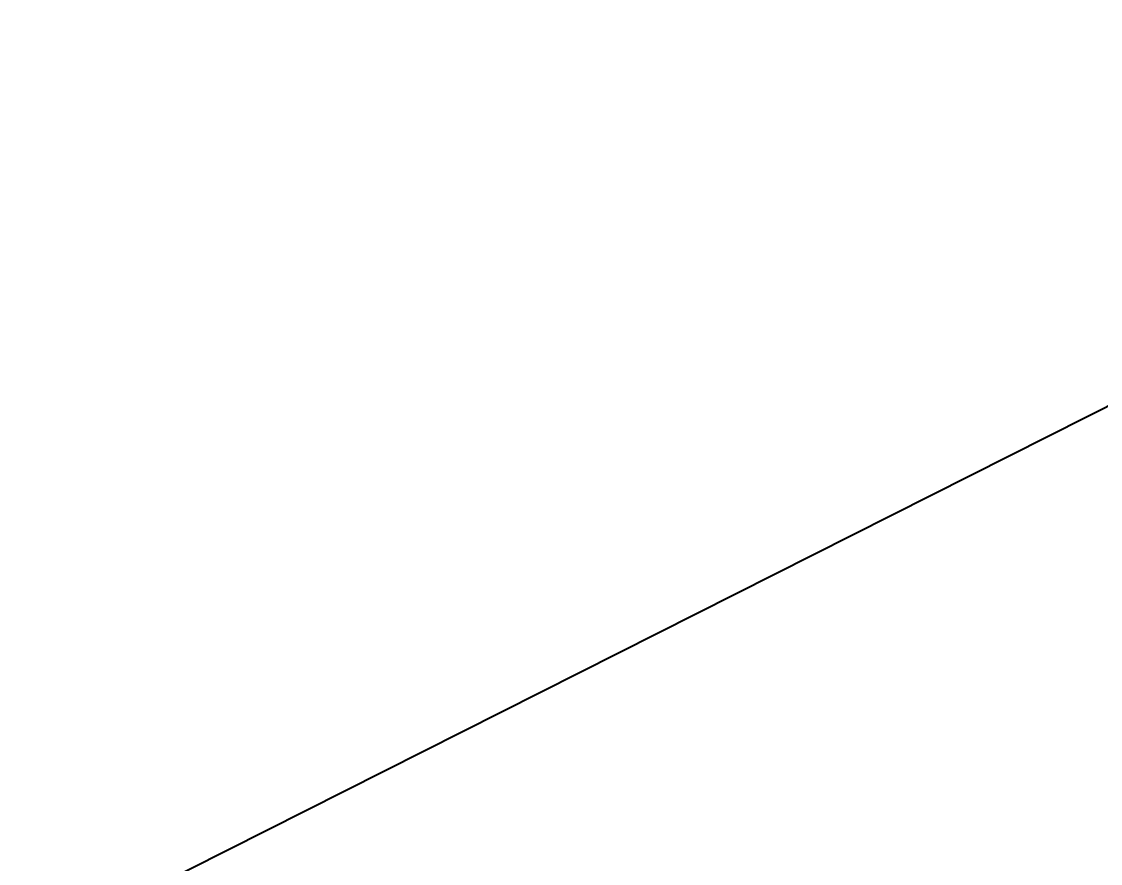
# Model space of a CAD drawing. Header units: metres. Extents: x 2682525 to 2683550, y 1250555 to 1251328.
# Drawn here: x 2683121.311 to 2683123.479, y 1250893.628 to 1250895.32 of the extents above; entities that cross this region are included whole.
import ezdxf

# ---------------------------------------------------------------- set-up
doc = ezdxf.new("R2010")
doc.units = ezdxf.units.M
doc.header["$PDMODE"] = 2
doc.header["$PDSIZE"] = -2
doc.linetypes.add('IMPORT-_25_VW-01 Strichlinie kurz _2_', pattern=[21.165312, 10.580624, -10.584688])
doc.linetypes.add('Verdeckt 0_75', pattern=[1.5, 0.75, -0.75])
for name, color, linetype, lineweight, true_color in [('2458 A U1_dwg-1', 9, 'Continuous', 18, 0x808080), ('_25_700 Aemter-Feuerpolizei-Fluchtweg', 9, 'IMPORT-_25_VW-01 Strichlinie kurz _2_', 18, 0x808080), ('_25_Keine', 9, 'Continuous', 18, 0x808080), ('A-DETL-____-MBND-1', 7, 'Continuous', 18, 0xbf6000), ('A-DETL-____-MBND-3', 7, 'Verdeckt 0_75', 25, 0xbf6000), ('Bemassung', 9, 'Continuous', 18, 0x808080)]:
    doc.layers.add(name, color=color, linetype=linetype, lineweight=lineweight, true_color=true_color)
for name, color, linetype, lineweight in [('A-____-____-DIMS', 7, 'Continuous', 9), ('A-DETL-____-MBND', 7, 'Verdeckt 0_75', 18), ('A-DETL-____-MBND-2', 7, 'Verdeckt 0_75', 25), ('Bemassung-1', 7, 'Continuous', 18), ('G-____-____-DIMS', 7, 'Continuous', 9)]:
    doc.layers.add(name, color=color, linetype=linetype, lineweight=lineweight)
doc.styles.add('Arial_3', font='arial.ttf', dxfattribs={"height": 125})
doc.styles.add('Arial_31', font='arial.ttf', dxfattribs={"width": 0.9, "height": 200})
doc.styles.add('ISOCP_2', font='isocp___.ttf', dxfattribs={"height": 125.8608217592593})
doc.dimstyles.new('2_0_mm_-_Arial', dxfattribs={"dimscale": 304.8, "dimtxt": 204.051879991394, "dimasz": 0.2460629921259842, "dimexe": 0.3280839895013123, "dimexo": 0.3280840109072179, "dimgap": 0.08202099737532807, "dimtad": 1, "dimdec": 1, "dimlfac": 0.001, "dimrnd": 0.09999999999999999, "dimzin": 0, "dimdsep": 46, "dimtxsty": 'Arial_31', "dimblk1": 'OBLIQUE', "dimblk2": 'OBLIQUE', "dimsah": 1, "dimcen": 0.09, "dimdle": 0.3280839895013123, "dimazin": 0, "dimtfac": 1, "dimtdec": 4, "dimtix": 1, "dimtmove": 0, "dimatfit": 3, "dimfxl": 1, "dimtvp": 1, "dimtfill": 1, "dimtolj": 1, "dimtzin": 0, "dimarcsym": 2})
doc.dimstyles.new('2_0_mm_-_Arial_1', dxfattribs={"dimscale": 304.8, "dimtxt": 204.051879991394, "dimasz": 0.2460629921259842, "dimexe": 0.3280839895013123, "dimexo": 0.3280840109072179, "dimgap": 0.08202099737532807, "dimtad": 1, "dimdec": 1, "dimlfac": 0.001, "dimrnd": 0.09999999999999999, "dimzin": 0, "dimdsep": 46, "dimtxsty": 'Arial_31', "dimblk1": 'OBLIQUE', "dimblk2": 'OBLIQUE', "dimsah": 1, "dimcen": 0.09, "dimdle": 0.3280839895013123, "dimazin": 0, "dimtfac": 1, "dimtdec": 4, "dimtix": 1, "dimtmove": 2, "dimatfit": 3, "dimfxl": 1, "dimtvp": 1, "dimtfill": 1, "dimtolj": 1, "dimtzin": 0, "dimarcsym": 2})

# ---------------------------------------------------------------- blocks, each defined once
blk = doc.blocks.new('2458 A U1_dwg_VW_SLASH-9045067-U01 Bodenplatte')
at = {"layer": 'Bemassung'}
for p, q in [((-39649.51361505473, -21641.89040899321), (-39761.76681656811, -21754.14361050658)), ((-39605.64021581144, -21698.0170097499), (-39817.88142674892, -21698.0170097499))]:
    blk.add_line(p, q, dxfattribs=at)
blk = doc.blocks.new('2458 A U1_dwg_VW_SLASH-9045456-U01 Bodenplatte')
at = {"layer": 'Bemassung'}
for p, q in [((-39761.76681656811, -21754.14361052558), (-39649.51361505473, -21641.89040901222)), ((-39805.6402158114, -21698.01700976889), (-39593.39900487392, -21698.01700976889))]:
    blk.add_line(p, q, dxfattribs=at)
blk = doc.blocks.new('2458 A U1_dwg-9041719-U01 Bodenplatte')
at = {"layer": '_25_700 Aemter-Feuerpolizei-Fluchtweg', "flags": 128}
blk.add_lwpolyline([(-21528.54717025748, -24641.36052468955), (-25930.9158571976, -24641.36052468955), (-40043.68135929359, -21247.76708494489)], dxfattribs=at)
at = {"layer": '_25_Keine'}
blk.add_line((-39480.64021581142, -21122.77969215171), (-39480.64021581142, -20107.67519800756), dxfattribs=at)
at = {"layer": '_25_Keine', "flags": 128}
for points in [[(-39930.64021581141, -21247.76708494488), (-39930.64021581141, -25107.6751980075), (-42540.64021581139, -25107.6751980075), (-42540.64021581139, -21247.76708494488)], [(-36870.64021581139, -21247.76708494488), (-36870.64021581139, -25107.67519800756), (-39480.64021581142, -25107.67519800756), (-39480.64021581142, -21247.75447773806)]]:
    blk.add_lwpolyline(points, dxfattribs=at)
at = {"layer": 'Bemassung'}
blk.add_line((-34151.25617815425, -21698.01700976889), (-39593.39900487392, -21698.01700976889), dxfattribs=at)
at = {"layer": 'Bemassung', "flags": 128}
blk.add_lwpolyline([(-39705.64021581141, -21598.01700976892), (-39705.64021581141, -24219.67519800756)], close=True, dxfattribs=at)
for points in [[(-39817.88142674892, -21698.0170097499), (-45338.06656292168, -21698.0170097499), (-45225.82535198418, -21698.0170097499)], [(-34373.49738909172, -22198.01700973097), (-34261.25617815421, -22198.01700973097), (-39483.39900487391, -22198.01700973097), (-39371.15779393641, -22198.01700973097)], [(-36982.88142674884, -22698.01700974126), (-39368.39900487388, -22698.01700974126), (-39256.15779393637, -22698.01700974126)]]:
    blk.add_lwpolyline(points, dxfattribs=at)
for name in ['2458 A U1_dwg_VW_SLASH-9045067-U01 Bodenplatte', '2458 A U1_dwg_VW_SLASH-9045456-U01 Bodenplatte']:
    blk.add_blockref(name, (0, 0))
at = {"layer": 'Bemassung-1', "insert": (-38175.64021581136, -22590.98373377357), "char_height": 125.8608217592593, "width": 372.1887141535614, "attachment_point": 2, "line_spacing_factor": 1.478621465017729, "style": 'ISOCP_2'}
blk.add_mtext('2.61', dxfattribs=at)
blk = doc.blocks.new('PE-HD_Abzweigung - Standard-8954740-U01 Bodenplatte')
at = {"layer": 'A-DETL-____-MBND-3'}
h = blk.add_hatch(color=256, dxfattribs=at)
h.paths.add_polyline_path([(-39786.80954834988, -21109.63037847919), (-39785.09077471487, -21109.15639219821), (-39780.47594371042, -21106.84303028775)])
h.paths.add_polyline_path([(-39774.0716538111, -21103.63263313516), (-39772.23731303451, -21102.71309911989), (-39773.3045259327, -21103.1316566617)])
h.paths.add_polyline_path([(-39761.27490033193, -21094.88931258025), (-39759.44999970635, -21093.58689555423), (-39755.19554234607, -21089.5703170759)])
h.paths.add_polyline_path([(-39749.29136551439, -21083.99625966137), (-39747.60026900167, -21082.39971719246), (-39748.65633336138, -21083.2704482205)])
h.paths.add_polyline_path([(-39738.93770745243, -21071.69581793307), (-39737.49566048538, -21069.9139517524), (-39737.86990513957, -21070.06072932863)])
h.paths.add_polyline_path([(-39730.91951083311, -21058.82624217214), (-39729.82478652919, -21056.98048351495), (-39729.41939760949, -21055.41758153122)])
h.paths.add_polyline_path([(-39725.78320250487, -21046.26457269806), (-39725.11040451656, -21044.48070696697), (-39724.59461156419, -21040.45441037594)])
h.paths.add_polyline_path([(-39723.87881339255, -21034.86686652704), (-39723.738131547, -21032.96237533726), (-39723.93745354778, -21034.28296035084)])
h.paths.add_polyline_path([(-39725.33612446682, -21025.40985849868), (-39726.12364318805, -21023.46231168511), (-39726.12364318805, -21024.0694536861)])
for points in [[(-39620.38983698547, -21136.55041602853), (-39620.91951544437, -21130.33232640232), (-39622.63480265396, -21125.82790259812), (-39728.66581948265, -21019.74251484923), (-39724.72390732783, -21026.45188934477), (-39723.6737917907, -21033.26646122329), (-39620.56376337231, -21136.37648964166)], [(-39650.31464713453, -21224.63576501988), (-39642.38229292365, -21210.73063233843), (-39635.50612449217, -21196.47120776847), (-39627.38039033833, -21175.02288625804), (-39622.31094997267, -21155.74035376856), (-39621.12438301613, -21148.56816660113), (-39620.38962674134, -21140.74301737521), (-39620.56376337231, -21136.37648964166), (-39723.738131547, -21033.76869945723), (-39726.12364318805, -21047.92874122107), (-39731.71787357493, -21060.64033701007), (-39740.13958515155, -21073.53621152107), (-39750.81485219167, -21085.73753221753), (-39763.0161728881, -21096.41279925759), (-39775.91204739907, -21104.83451083424), (-39788.62364318805, -21110.4287412211), (-39800.28468600896, -21112.81425286216), (-39810.10049506435, -21111.82847708133), (-39815.62049186958, -21109.07703464982), (-39761.72999131864, -21162.91254093598), (-39747.93232449029, -21174.04889868206), (-39732.50163087022, -21184.48565189468), (-39714.43133765591, -21195.09020098265), (-39700.14942719241, -21202.69954398888), (-39683.51168272494, -21210.73063233844), (-39666.98505472721, -21217.99030462206)], [(-39840.65758285268, -21247.42955068211), (-39551.17558451663, -21247.42955068214), (-39550.49985212008, -21232.46461719502), (-39550.06578592494, -21185.26708494487), (-39550.51807729228, -21136.72476290362), (-39620.21549011037, -21136.72476290361), (-39621.25084444061, -21149.42690449723), (-39622.31094997267, -21155.74035376856), (-39626.22377973469, -21171.06396122634), (-39627.38039033833, -21175.02288625804), (-39635.50612449217, -21196.47120776847), (-39645.35168502541, -21216.33746613382), (-39650.31464713453, -21224.63576501988), (-39671.33465872596, -21216.07964870372), (-39692.0225023147, -21206.62470297745), (-39711.83933789342, -21196.47120776845), (-39716.49078099841, -21193.99293806147), (-39732.50163087022, -21184.48565189468), (-39751.90008926683, -21170.84644071914), (-39762.24632410327, -21162.49579898408), (-39787.99584527644, -21136.72476290366), (-39850.4580952863, -21136.72476290366), (-39850.41328766524, -21139.08962816815), (-39840.45043409512, -21139.08962816815), (-39840.33869597867, -21144.98696402598), (-39850.3015495488, -21144.98696402583), (-39850.2026538753, -21151.43242027891), (-39840.23811537935, -21151.54223413929), (-39840.16399429428, -21158.38144126011), (-39850.12524389601, -21158.57509609099), (-39850.04027340566, -21166.08089744394), (-39840.10055277042, -21166.04104208649), (-39840.0635007511, -21173.56996774749), (-39850.02526899671, -21173.98224308603), (-39850.00406450663, -21182.03705820807), (-39840.04052641757, -21182.29708206566), (-39840.04454781276, -21189.76466969987), (-39850.00843797508, -21190.15843340532), (-39850.02964246519, -21198.21324852687), (-39840.0673777949, -21198.43695017448), (-39840.11042966336, -21205.68561267481), (-39850.07589783747, -21206.00128640982), (-39850.13806625677, -21213.50717919184), (-39840.1766284246, -21213.67810805662), (-39840.25678727658, -21220.20886357377), (-39850.22305130568, -21220.43113784886), (-39850.32194697921, -21226.87659410401), (-39840.35909340909, -21226.87659410399), (-39840.47701654396, -21232.46461719504), (-39850.43987011408, -21232.46461719534), (-39850.56875346507, -21237.4103897288), (-39840.60589989494, -21237.4103897288), (-39840.74872484901, -21241.28166271556), (-39850.71157841916, -21241.28166271552), (-39850.86166626027, -21244.39070530375), (-39840.89881269015, -21244.39070530378), (-39841.05680617885, -21246.2814073292), (-39851.01965974895, -21246.28140732924), (-39851.11560251065, -21247.42955068214), (-39840.95899876917, -21247.42955068211)]]:
    blk.add_hatch(color=256, dxfattribs=at).paths.add_polyline_path(points)
h = blk.add_hatch(color=256, dxfattribs=at)
h.paths.add_polyline_path([(-39620.21549011037, -21136.72476290361), (-39550.51807729228, -21136.72476290362), (-39551.43500241596, -21123.10461920757), (-39625.13031032114, -21123.33111527666), (-39622.63480265396, -21125.82790259812), (-39620.69635194881, -21132.35861495466), (-39620.56376337229, -21133.56249784799)])
h.paths.add_polyline_path([(-39836.74824809511, -21136.72476290362), (-39787.99584527644, -21136.72476290366), (-39801.75693783803, -21122.95217231734), (-39851.04888842021, -21123.54386086099), (-39850.98643995777, -21124.47147971462), (-39840.95899876917, -21124.8967208018), (-39840.87172909507, -21126.70449637841), (-39850.83071034293, -21126.78471083588), (-39850.68062250186, -21129.89375342421), (-39840.7177689317, -21129.89375342421), (-39840.5793174461, -21134.14385563422), (-39850.54217101624, -21134.14385563435), (-39850.4580952863, -21136.72476290366), (-39840.39875113736, -21136.72476290362)])
at = {"layer": 'A-DETL-____-MBND-2'}
for p, q in [((-39623.72194702235, -21124.44208973847), (-39729.01379154011, -21019.15024522071)), ((-39651.28529946425, -21185.26708494487), (-39773.20796536424, -21063.34441904488)), ((-39817.40213918843, -21107.538592869), (-39766.28441540123, -21158.65631665624)), ((-39751.41304941646, -21122.76708494489), (-39851.24531146029, -21122.76708494484)), ((-39551.30529346628, -21122.76708494487), (-39627.76794773401, -21122.76708494487)), ((-39551.30529346626, -21185.26708494487), (-39851.24531146025, -21185.26708494487)), ((-39851.24531146029, -21247.76708494484), (-39551.30529346628, -21247.76708494487))]:
    blk.add_line(p, q, dxfattribs=at)
for centre, major_axis, ratio, start_param, end_param in [((-39773.20796536424, -21063.34441904488), (44.19417382415917, 44.19417382416053), 0.5066983096400428, 5.833786522604444, 8.975379176194263), ((-39773.20796536424, -21063.34441904488), (44.19417382415044, 44.19417382415943), 0.5066983096400812, 2.692193869014559, 5.833786522604327), ((-39851.24531146025, -21185.26708494487), (0, 62.50000000000251), 0.01999600119960599, 5.601762296616465, 8.743354950201699), ((-39551.30529346626, -21185.26708494487), (0, 62.49999999999969), 0.01999600119951648, 5.601762296609753, 8.743354950204031), ((-39851.24531146025, -21185.26708494487), (0, 62.49999999999969), 0.01999600119968022, 2.46016964302393, 5.601762296618281), ((-39551.30529346626, -21185.26708494487), (0, 62.50000000000251), 0.01999600119967931, 2.460169643028429, 5.601762296613737)]:
    blk.add_ellipse(centre, major_axis=major_axis, ratio=ratio, start_param=start_param, end_param=end_param, dxfattribs=at)
for points, knots in [([(-39779.43975290061, -21136.72476290365), (-39779.16863869305, -21134.69114868806), (-39778.35789148369, -21132.06092683876), (-39776.70463398889, -21129.64842609466), (-39775.55402036769, -21128.44362157498), (-39774.59741401464, -21127.6226990221), (-39773.50867613822, -21126.8835664908), (-39771.86005346082, -21126.00264355614), (-39769.50981341827, -21125.08146481877), (-39766.92166682328, -21124.36725437257), (-39764.7955002987, -21123.90427401287), (-39763.20862196349, -21123.60732436107), (-39761.59959719048, -21123.36047235965), (-39759.36547607836, -21123.09563666469), (-39756.46136353378, -21122.87313053017), (-39752.84975125845, -21122.75498329476), (-39749.20393777967, -21122.77002685489), (-39745.51120912718, -21122.90901415866), (-39741.71864595447, -21123.15604988368), (-39737.871521515, -21123.50156337739), (-39733.99897486577, -21123.94235652591), (-39730.09652555989, -21124.47116469612), (-39724.82362123782, -21125.27557467253), (-39715.50779173016, -21126.9480456786), (-39701.97516632691, -21129.99440798025), (-39685.5155825998, -21134.52057526123), (-39668.91851622522, -21139.80048334043), (-39657.8192656598, -21143.80360283185), (-39652.25595179402, -21145.89840486988)], [0, 0, 0, 0, 0.05555555555555555, 0.08333333333333333, 0.09722222222222221, 0.1111111111111111, 0.125, 0.1388888888888889, 0.1666666666666667, 0.1944444444444444, 0.2083333333333333, 0.2222222222222222, 0.2361111111111111, 0.25, 0.2777777777777778, 0.3055555555555556, 0.3333333333333333, 0.361111111111111, 0.3888888888888888, 0.4166666666666666, 0.4444444444444444, 0.4722222222222222, 0.5, 0.5555555555555556, 0.6666666666666666, 0.7777777777777778, 0.8888888888888888, 1, 1, 1, 1]), ([(-39650.31464713448, -21224.63576501986), (-39655.87796100025, -21222.54096298182), (-39666.98794946295, -21218.09491378211), (-39683.63556374233, -21210.79818502215), (-39697.42037636785, -21204.14647087033), (-39708.36449136651, -21198.47534739558), (-39716.50184315025, -21194.02387966056), (-39724.57282202268, -21189.38676233117), (-39731.20062682444, -21185.33753789939), (-39736.42919992202, -21181.97203499906), (-39740.3326543054, -21179.412983947), (-39743.53830893485, -21177.22119070825), (-39746.065743358, -21175.42569375553), (-39748.24486424282, -21173.82185535094), (-39750.72292042091, -21171.96813276474), (-39754.42691266578, -21169.16500082277), (-39758.03714232548, -21166.28432319744), (-39760.80628765993, -21163.84063500598), (-39762.04331032516, -21162.68947032261), (-39762.85759069632, -21161.91593214574), (-39765.1156347579, -21159.78297956659), (-39768.7998639112, -21156.24212659906), (-39772.01470280448, -21152.59500161051), (-39773.62643357825, -21150.326306918), (-39774.16720293399, -21149.49703551631), (-39774.9491359185, -21148.25183715509), (-39776.49230879562, -21145.55069806886), (-39778.30620249813, -21141.42292883656), (-39779.1612077495, -21138.24997356534), (-39779.43975290061, -21136.72476290365)], [0, 0, 0, 0, 0.1111111111111111, 0.2222222222222222, 0.3333333333333333, 0.3888888888888888, 0.4444444444444444, 0.5, 0.5555555555555556, 0.5833333333333334, 0.6111111111111112, 0.6388888888888888, 0.6527777777777777, 0.6666666666666666, 0.6875, 0.7083333333333333, 0.75, 0.7708333333333333, 0.7760416666666666, 0.78125, 0.7916666666666666, 0.8333333333333333, 0.875, 0.8854166666666666, 0.890625, 0.8958333333333333, 0.9166666666666666, 0.9583333333333333, 1, 1, 1, 1]), ([(-39652.25595179402, -21145.89840486988), (-39650.52712260068, -21143.22150142805), (-39647.10343649174, -21138.21159077279), (-39642.02017083225, -21131.96624209761), (-39637.15308316726, -21127.14943005373), (-39632.6195623144, -21123.94024828738), (-39628.56294023429, -21122.50620118383), (-39624.56098497569, -21123.06940445194), (-39621.28596595494, -21127.0895452269), (-39620.31349615451, -21133.08301763882), (-39620.21549011033, -21136.72476290365)], [0, 0, 0, 0, 0.1111111111111111, 0.2222222222222222, 0.3333333333333333, 0.4444444444444444, 0.5555555555555556, 0.6666666666666666, 0.8333333333333333, 1, 1, 1, 1]), ([(-39620.21549011033, -21136.72476290365), (-39620.10672790151, -21141.58042325676), (-39620.99708717872, -21150.50948143348), (-39624.11638859485, -21164.23500130199), (-39628.84589240609, -21180.39385185083), (-39635.68350817259, -21197.70507679688), (-39643.90164623197, -21214.0102453571), (-39648.1536106428, -21221.28963571757), (-39650.31464713448, -21224.63576501986)], [0, 0, 0, 0, 0.2222222222222222, 0.3333333333333333, 0.4444444444444444, 0.7222222222222222, 0.8611111111111112, 1, 1, 1, 1])]:
    blk.add_open_spline(points, degree=3, knots=knots, dxfattribs=at)
blk = doc.blocks.new('_Oblique')
at = {"color": 0, "linetype": 'ByBlock', "lineweight": -2}
blk.add_line((-0.5, -0.5), (0.5, 0.5), dxfattribs=at)
blk = doc.blocks.new('*D1807')
at = {"layer": 'A-____-____-DIMS', "color": 0, "lineweight": -2, "transparency": 16777216}
for p, q in [((2683068.897622096, 1250867.009540824), (2683135.861756529, 1250900.785341326)), ((2683053.688199543, 1250859.338114525), (2683068.897622096, 1250867.009540824)), ((2683053.688199543, 1250859.338114525), (2682986.72406511, 1250825.562314023)), ((2683113.74310552, 1250778.098576879), (2683113.932022766, 1250777.724028246)), ((2683098.698719751, 1250770.099947516), (2683098.722600213, 1250770.052601948))]:
    blk.add_line(p, q, dxfattribs=at)
at = {"layer": 'A-____-____-DIMS', "color": 0, "lineweight": -2, "transparency": 16777216, "xscale": 74.99999999999999, "yscale": 74.99999999999999, "zscale": 74.99999999999999}
for p, rotation in [((2683068.897622096, 1250867.009540824), 206.7657572042305), ((2683053.688199543, 1250859.338114525), 26.76575720423048)]:
    blk.add_blockref('_Oblique', p, dxfattribs=dict(at, rotation=rotation))
at = {"layer": 'A-____-____-DIMS', "color": 0, "transparency": 16777216, "insert": (2683004.047613651, 1250976.668747653), "char_height": 200, "width": 911.641014607705, "attachment_point": 5, "rotation": 26.76575720423047, "style": 'Arial_31', "bg_fill": 3, "box_fill_scale": 1.1, "bg_fill_color": 256, "bg_fill_true_color": 13158600, "bg_fill_transparency": 0}
blk.add_mtext('\\A1;0.0', dxfattribs=at)
at = {"layer": 'Defpoints', "color": 0, "transparency": 16777216}
for p in [(2683068.708701911, 1250867.384095282), (2683068.897622096, 1250867.009540824), (2683053.664316143, 1250859.385465919)]:
    blk.add_point(p, dxfattribs=at)
blk = doc.blocks.new('*D1808')
at = {"layer": 'A-____-____-DIMS', "color": 0, "lineweight": -2, "transparency": 16777216}
for p, q in [((2683101.306229421, 1250883.356000871), (2683168.270363854, 1250917.131801374)), ((2683068.897622741, 1250867.009539544), (2683001.933488308, 1250833.233739042)), ((2683146.196746825, 1250794.355752247), (2683146.340630091, 1250794.070488293)), ((2683113.74310552, 1250778.098576879), (2683113.932023411, 1250777.724026967))]:
    blk.add_line(p, q, dxfattribs=at)
at = {"layer": 'A-____-____-DIMS', "color": 0, "transparency": 16777216, "insert": (2682617.72699169, 1250788.948338999), "char_height": 200, "width": 911.641014607705, "attachment_point": 1, "rotation": 26.76575720423047, "line_spacing_factor": 0.9417779076525878, "style": 'Arial_31', "bg_fill": 3, "box_fill_scale": 1.1, "bg_fill_color": 256, "bg_fill_true_color": 13158600, "bg_fill_transparency": 0}
blk.add_mtext('\\A1;0.0', dxfattribs=at)
at = {"layer": 'A-____-____-DIMS', "color": 0, "lineweight": -2, "transparency": 16777216}
blk.add_line((2683068.897622741, 1250867.009539544), (2683101.306229421, 1250883.356000871), dxfattribs=at)
at = {"layer": 'Defpoints', "color": 0, "transparency": 16777216}
for p in [(2683101.162343216, 1250883.641270651), (2683101.306229421, 1250883.356000871), (2683068.708701911, 1250867.384095282)]:
    blk.add_point(p, dxfattribs=at)
at = {"layer": 'A-____-____-DIMS', "color": 0, "lineweight": -2, "transparency": 16777216, "xscale": 74.99999999999999, "yscale": 74.99999999999999, "zscale": 74.99999999999999}
for p, rotation in [((2683101.306229421, 1250883.356000871), 206.7657572042305), ((2683068.897622741, 1250867.009539544), 26.76575720423048)]:
    blk.add_blockref('_Oblique', p, dxfattribs=dict(at, rotation=rotation))
blk = doc.blocks.new('*D1809')
at = {"layer": 'A-____-____-DIMS', "color": 0, "lineweight": -2, "transparency": 16777216}
for p, q in [((2683132.910514814, 1250899.296771893), (2683199.874649247, 1250933.072572396)), ((2683101.30623005, 1250883.355999624), (2683132.910514814, 1250899.296771893)), ((2683101.30623005, 1250883.355999624), (2683034.342095617, 1250849.580199121)), ((2683177.801724807, 1250810.295150137), (2683177.944915484, 1250810.011259315)), ((2683146.196746825, 1250794.355752247), (2683146.34063072, 1250794.070487046))]:
    blk.add_line(p, q, dxfattribs=at)
at = {"layer": 'A-____-____-DIMS', "color": 0, "lineweight": -2, "transparency": 16777216, "xscale": 74.99999999999999, "yscale": 74.99999999999999, "zscale": 74.99999999999999}
for p, rotation in [((2683132.910514814, 1250899.296771893), 206.7657572042305), ((2683101.30623005, 1250883.355999624), 26.76575720423048)]:
    blk.add_blockref('_Oblique', p, dxfattribs=dict(at, rotation=rotation))
at = {"layer": 'A-____-____-DIMS', "color": 0, "transparency": 16777216, "insert": (2683059.863075263, 1251004.821305737), "char_height": 200, "width": 911.641014607705, "attachment_point": 5, "rotation": 26.76575720423047, "style": 'Arial_31', "bg_fill": 3, "box_fill_scale": 1.1, "bg_fill_color": 256, "bg_fill_true_color": 13158600, "bg_fill_transparency": 0}
blk.add_mtext('\\A1;0.0', dxfattribs=at)
at = {"layer": 'Defpoints', "color": 0, "transparency": 16777216}
for p in [(2683132.767321199, 1250899.58066854), (2683132.910514814, 1250899.296771893), (2683101.162343216, 1250883.641270651)]:
    blk.add_point(p, dxfattribs=at)

msp = doc.modelspace()

# ---------------------------------------------------------------- hatches: boundary and pattern name
at = {"layer": 'A-DETL-____-MBND-1'}
for points in [[(2683121.372654101, 1250894.450735504), (2683132.029379135, 1250899.825843974), (2683132.011424981, 1250899.861440006), (2683132.010052512, 1250899.86559194), (2683132.001019572, 1250899.881538419), (2683121.343719605, 1250894.505514843), (2683121.347288167, 1250894.499544695), (2683121.35723196, 1250894.480851696), (2683121.371493471, 1250894.453021591)], [(2683121.399684754, 1250894.39436924), (2683132.057312568, 1250899.769931526), (2683132.056642302, 1250899.77197865), (2683132.05073707, 1250899.784811297), (2683132.048444653, 1250899.788044543), (2683132.029379752, 1250899.825842751), (2683121.372654101, 1250894.450735504), (2683121.397240629, 1250894.400400146), (2683121.399578521, 1250894.394693697)]]:
    msp.add_hatch(color=256, dxfattribs=at).paths.add_polyline_path(points)
at = {"layer": 'G-____-____-DIMS'}
msp.add_hatch(color=256, dxfattribs=at).paths.add_polyline_path([(2683121.425898762, 1250894.477591386), (2683121.525898652, 1250894.362701986), (2683121.55916241, 1250894.403832641)])

# ---------------------------------------------------------------- linework, layer by layer
at = {"layer": 'A-DETL-____-MBND'}
for p, q in [((2683122.601461472, 1250895.298918556), (2683122.715306031, 1250895.356351628)), ((2683122.590199789, 1250895.321238378), (2683122.476370879, 1250895.263796582)), ((2683122.487635243, 1250895.241478113), (2683122.601462771, 1250895.298919211)), ((2683122.476370879, 1250895.263796582), (2683122.362560553, 1250895.206346479)), ((2683122.373827766, 1250895.184029447), (2683122.487636625, 1250895.24147881)), ((2683122.362560553, 1250895.206346479), (2683122.24877045, 1250895.148887831)), ((2683122.260040676, 1250895.126572321), (2683122.373829231, 1250895.184030187)), ((2683122.24877045, 1250895.148887831), (2683122.135002223, 1250895.091420409)), ((2683122.146275609, 1250895.069106494), (2683122.260042225, 1250895.126573103)), ((2683122.135002224, 1250895.091420409), (2683122.021256893, 1250895.033943946)), ((2683122.03253351, 1250895.011631665), (2683122.146277219, 1250895.069107308)), ((2683122.021256893, 1250895.033943946), (2683121.907533945, 1250894.976458039)), ((2683121.91881381, 1250894.9541474), (2683122.032535132, 1250895.011632484)), ((2683121.907533945, 1250894.976458039), (2683121.793832656, 1250894.918962264)), ((2683121.80511578, 1250894.896653272), (2683121.918815437, 1250894.954148222)), ((2683121.793832656, 1250894.918962264), (2683121.680152306, 1250894.861456196)), ((2683121.691438698, 1250894.839148857), (2683121.805117412, 1250894.896654097)), ((2683121.680152306, 1250894.861456196), (2683121.566492172, 1250894.803939412)), ((2683121.577781841, 1250894.781633732), (2683121.691440334, 1250894.839149685)), ((2683121.566492172, 1250894.803939412), (2683121.452851532, 1250894.746411489)), ((2683121.464144488, 1250894.724107472), (2683121.577783482, 1250894.781634562)), ((2683121.452851532, 1250894.746411489), (2683121.339229664, 1250894.688872002)), ((2683121.350525916, 1250894.666569655), (2683121.464146134, 1250894.724108306)), ((2683121.339229664, 1250894.688872002), (2683121.225625846, 1250894.631320528)), ((2683121.236925404, 1250894.609019856), (2683121.350527566, 1250894.666570491))]:
    msp.add_line(p, q, dxfattribs=at)
msp.add_open_spline([(2683066.009390901, 1250869.679863096), (2683066.288205003, 1250869.551325586), (2683067.039320472, 1250869.18605556), (2683068.808618498, 1250868.554809036), (2683071.657237757, 1250869.494124548), (2683074.467321273, 1250871.018365242), (2683078.195421315, 1250872.859749516), (2683083.158512379, 1250875.383371573), (2683088.800458998, 1250878.256991499), (2683094.67246607, 1250881.112386641), (2683097.951854891, 1250882.94699488), (2683100.081408632, 1250883.879558791), (2683100.187642982, 1250884.43076455), (2683100.919117485, 1250885.016465895), (2683101.844521929, 1250884.711114088), (2683103.967648854, 1250886.004076284), (2683109.204590926, 1250888.417601884), (2683115.754953569, 1250891.836530144), (2683122.446522959, 1250895.24131188), (2683126.497124689, 1250897.270196159), (2683129.520615935, 1250898.811156605), (2683132.804656584, 1250900.260438276), (2683134.067093911, 1250906.573856538), (2683135.558020153, 1250913.796773206), (2683138.657477513, 1250918.602886364), (2683139.889302063, 1250920.906158589)], degree=3, knots=[0, 0, 0, 0, 3.021816965252346, 8.2668153199768, 17.95102877688316, 30.86478291184385, 40.23480069127133, 58.74610483870741, 85.71719350426484, 102.6006594184549, 122.8063238274784, 123.1988405673681, 125.0105717409506, 127.673553189531, 131.444065486728, 133.3966811922206, 151.4499517304334, 188.9907190902837, 205.6325642785124, 225.4757952452216, 233.4027051389572, 239.3167187433414, 259.753894699282, 288.8823652494151, 314.5908583427087, 314.5908583427087, 314.5908583427087, 314.5908583427087], dxfattribs=at)
at = {"layer": 'A-DETL-____-MBND-2'}
for p, q in [((2683132.001019572, 1250899.881538419), (2683121.343391757, 1250894.505976133)), ((2683121.371538255, 1250894.450172687), (2683132.02916607, 1250899.825734973)), ((2683121.371538255, 1250894.450172687), (2683132.02916607, 1250899.825734973)), ((2683121.399684754, 1250894.39436924), (2683132.057312568, 1250899.769931526)), ((2683121.371538255, 1250894.450172687), (2683121.103735268, 1250894.315096508))]:
    msp.add_line(p, q, dxfattribs=at)
for major_axis, ratio, start_param, end_param in [((-0.02814649821669223, 0.05580344647185997), 0.0199960011994699, 1.554312234475219e-15, 1.570796326794898), ((-0.02814649821669223, 0.05580344647185997), 0.01999600119958632, 4.712388980384685, 6.283185307179588), ((-0.02814649821669058, 0.05580344647185672), 0.01999600119958748, 3.141592653589789, 4.712388980384685), ((-0.02814649821669058, 0.05580344647185672), 0.01999600119947106, 1.570796326794898, 3.141592653589789)]:
    msp.add_ellipse((2683121.371538255, 1250894.450172687), major_axis=major_axis, ratio=ratio, start_param=start_param, end_param=end_param, dxfattribs=at)
at = {"layer": 'G-____-____-DIMS'}
for p, q in [((2683121.784407071, 1250894.187653541), (2683122.906257624, 1250894.753499677)), ((2683121.425898762, 1250894.477591386), (2683121.525898652, 1250894.362701986)), ((2683121.55916241, 1250894.403832641), (2683121.425898762, 1250894.477591386)), ((2683121.425898762, 1250894.477591386), (2683121.784407071, 1250894.187653541)), ((2683121.525898652, 1250894.362701986), (2683121.55916241, 1250894.403832641))]:
    msp.add_line(p, q, dxfattribs=at)

# ---------------------------------------------------------------- block references
at = {"layer": '2458 A U1_dwg-1', "xscale": 0.001, "yscale": 0.001, "zscale": 0.001, "rotation": 26.76575494316579}
msp.add_blockref('2458 A U1_dwg-9041719-U01 Bodenplatte', (2683147.144467305, 1250931.177239274), dxfattribs=at)
at = {"layer": 'A-DETL-____-MBND-2', "xscale": 0.001, "yscale": 0.001, "zscale": 0.001, "rotation": 26.76575494316579}
msp.add_blockref('PE-HD_Abzweigung - Standard-8954740-U01 Bodenplatte', (2683147.144467305, 1250931.177239274), dxfattribs=at)

# ---------------------------------------------------------------- next in the draw order: texts
at = {"layer": 'G-____-____-DIMS', "insert": (2683121.79497461, 1250894.389728703), "char_height": 0.125, "width": 1.334488368200837, "attachment_point": 1, "rotation": 26.765754943165796, "line_spacing_factor": 0.9417779076525877, "style": 'Arial_3', "bg_fill": 3, "box_fill_scale": 1.25, "bg_fill_color": 256, "bg_fill_true_color": 13158600, "bg_fill_transparency": 0}
msp.add_mtext('453.07 m.ü.M.', dxfattribs=at)

# ---------------------------------------------------------------- next in the draw order: linework, layer by layer
at = {"layer": 'G-____-____-DIMS'}
msp.add_line((2683120.817775093, 1250894.947073017), (2683121.952160289, 1250895.519241457), dxfattribs=at)

# ---------------------------------------------------------------- next in the draw order: texts
at = {"layer": 'G-____-____-DIMS', "insert": (2683120.840877275, 1250895.155470483), "char_height": 0.125, "width": 1.334488368200837, "attachment_point": 1, "rotation": 26.765754943165796, "line_spacing_factor": 0.9417779076525877, "style": 'Arial_3', "bg_fill": 3, "box_fill_scale": 1.25, "bg_fill_color": 256, "bg_fill_true_color": 13158600, "bg_fill_transparency": 0}
msp.add_mtext('453.41 m.ü.M.', dxfattribs=at)

# ---------------------------------------------------------------- next in the draw order: dimensions: what is measured, and where the dimension line sits
at = {"layer": 'A-____-____-DIMS'}
dim = msp.add_linear_dim(base=(2683068.897622096, 1250867.009540824), p1=(2683053.664316142, 1250859.385465919), p2=(2683068.708701911, 1250867.384095282), angle=26.76575720423047, dimstyle='2_0_mm_-_Arial', override={"dimpost": '<>', "dimfxl": 17038.5332360565}, dxfattribs=at)
dim.commit()
dim.dimension.update_dxf_attribs({"geometry": '*D1807', "text_midpoint": (2683004.047613651, 1250976.668747653)})

# ---------------------------------------------------------------- next in the draw order: dimensions: what is measured, and where the dimension line sits
dim = msp.add_linear_dim(base=(2683101.306229421, 1250883.356000871), p1=(2683068.708701911, 1250867.384095282), p2=(2683101.162343216, 1250883.641270651), angle=26.76575720423047, dimstyle='2_0_mm_-_Arial_1', override={"dimpost": '<>', "dimfxl": 36297.85923366722}, dxfattribs=at)
dim.commit()
dim.dimension.update_dxf_attribs({"geometry": '*D1808', "text_midpoint": (2683084.754535631, 1250875.177022492), "dimtype": 160})

# ---------------------------------------------------------------- next in the draw order: dimensions: what is measured, and where the dimension line sits
dim = msp.add_linear_dim(base=(2683132.910514814, 1250899.296771893), p1=(2683101.162343216, 1250883.641270651), p2=(2683132.767321198, 1250899.58066854), angle=26.76575720423047, dimstyle='2_0_mm_-_Arial', override={"dimpost": '<>', "dimfxl": 35396.87893486193}, dxfattribs=at)
dim.commit()
dim.dimension.update_dxf_attribs({"geometry": '*D1809', "text_midpoint": (2683059.863075263, 1251004.821305737)})

doc.saveas('drawing.dxf')
